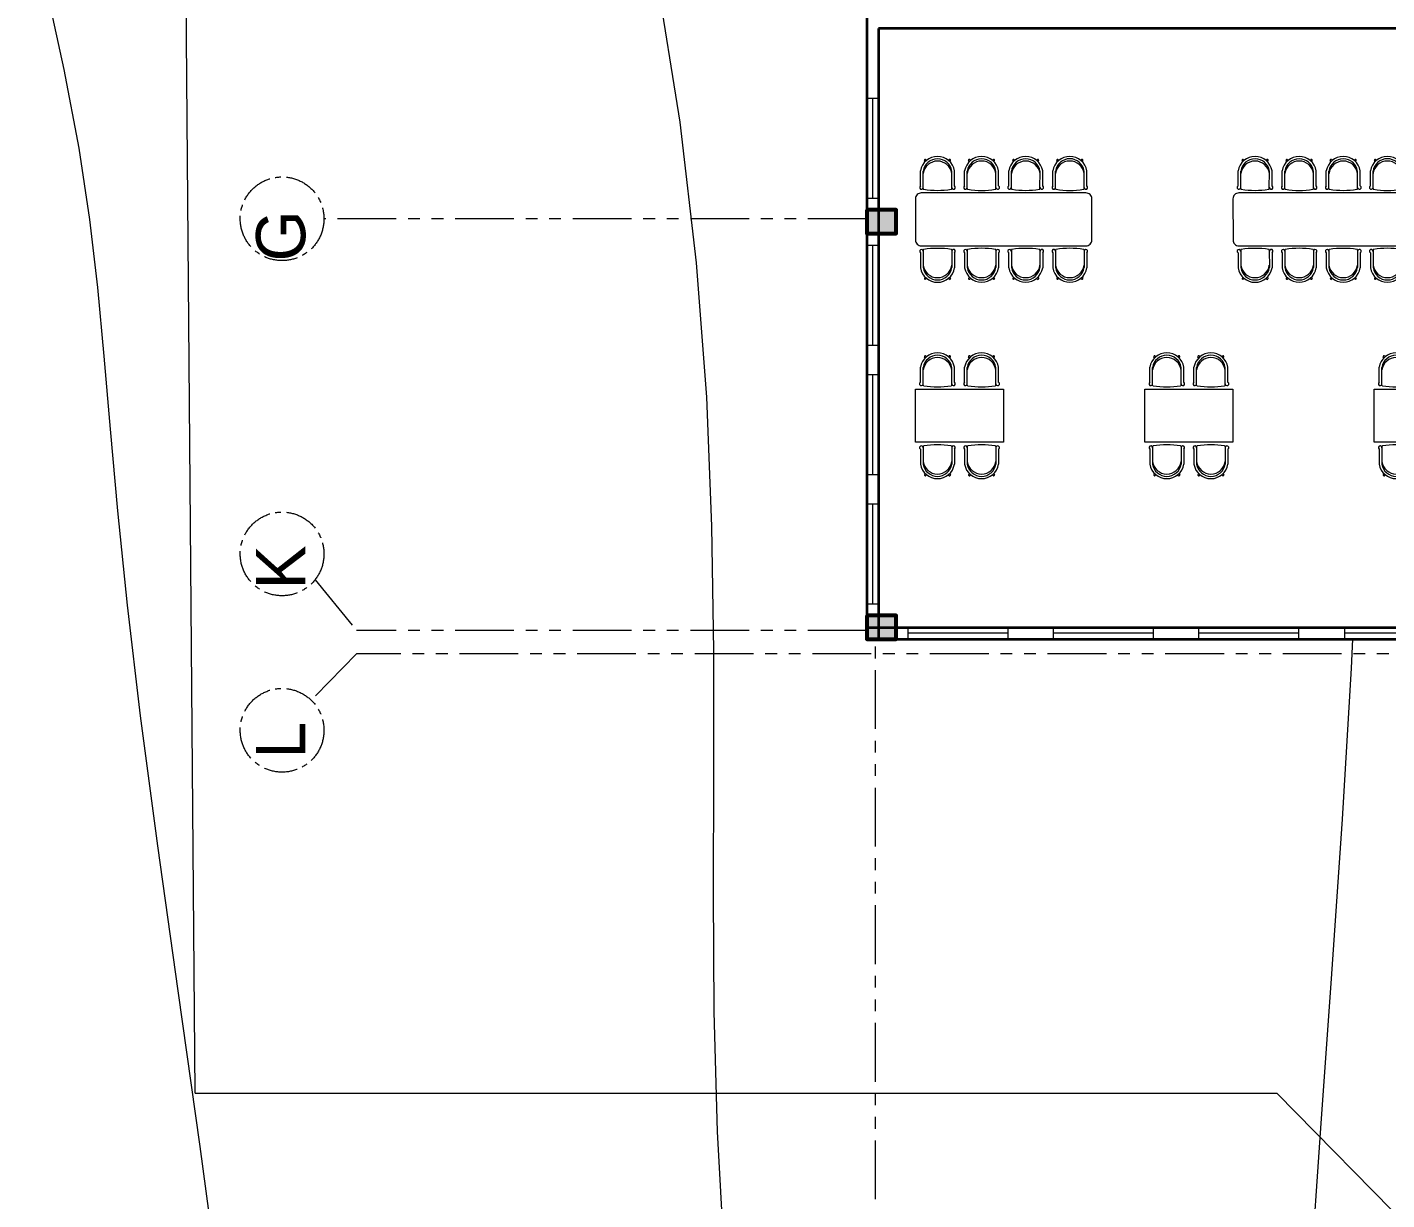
# Model space of a CAD drawing. Header units: millimetres. Extents: x -5316 to 10114, y -10026 to 11025.
# Drawn here: x -1852 to 460, y -2471 to -477 of the extents above; entities that cross this region are included whole.
import ezdxf

# ---------------------------------------------------------------- set-up
doc = ezdxf.new("R2010")
doc.units = ezdxf.units.MM
doc.linetypes.add('CENTER2', pattern=[28.575, 19.05, -3.175, 3.175, -3.175])
doc.linetypes.add('PHANTOM', pattern=[2.5, 1.25, -0.25, 0.25, -0.25, 0.25, -0.25])
for name, color, linetype, lineweight in [('1m', 12, 'Continuous', 0), ('AKS', 31, 'CENTER2', 5), ('DUVAR', 1, 'Continuous', 35), ('kolon', 5, 'Continuous', 53), ('tefrişler', 13, 'Continuous', 5), ('YOLLAR', 6, 'Continuous', 5), ('öz-cam', 4, 'Continuous', 5)]:
    doc.layers.add(name, color=color, linetype=linetype, lineweight=lineweight)
doc.styles.get("Standard").update_dxf_attribs({"font": 'arial.ttf'})

# ---------------------------------------------------------------- blocks, each defined once
blk = doc.blocks.new('masa1')
at = {"layer": 'tefrişler'}
for p, q in [((43532, 81988), (43531.2, 81990.2)), ((43533.5, 81991.4), (43534.5, 81989.5)), ((43572.9, 81983.1), (43571.2, 81981.8)), ((43572.9, 81979.4), (43574.5, 81981.1)), ((43515.6, 81949.1), (43520.9, 81974.3)), ((43519.2, 81943.6), (43525.3, 81972.8)), ((43566.7, 81933.6), (43572.9, 81962.8)), ((43572.2, 81937.1), (43577.5, 81962.3)), ((43589, 81933.6), (43594.3, 81958.8)), ((43592.5, 81928.1), (43598.7, 81957.3)), ((43605.4, 81972.5), (43604.6, 81974.8)), ((43606.9, 81975.9), (43607.9, 81974)), ((43646.3, 81967.6), (43644.6, 81966.3)), ((43646.2, 81964), (43647.9, 81965.6)), ((43678.8, 81957.1), (43678, 81959.3)), ((43680.3, 81960.5), (43681.3, 81958.6)), ((43640.1, 81918.1), (43646.3, 81947.3)), ((43645.6, 81921.7), (43650.9, 81946.9)), ((43662.4, 81918.2), (43667.7, 81943.3)), ((43665.9, 81912.7), (43672.1, 81941.9)), ((43719.6, 81952.2), (43718, 81950.8)), ((43719.6, 81948.5), (43721.3, 81950.2)), ((43752.2, 81941.6), (43751.4, 81943.8)), ((43753.7, 81945), (43754.7, 81943.1)), ((43793, 81936.7), (43791.3, 81935.4)), ((43793, 81933), (43794.6, 81934.7)), ((43713.5, 81902.7), (43719.7, 81931.9)), ((43719, 81906.2), (43724.3, 81931.4)), ((43735.8, 81902.7), (43741.1, 81927.9)), ((43739.3, 81897.2), (43745.5, 81926.4)), ((43786.9, 81887.2), (43793.1, 81916.4)), ((43792.4, 81890.8), (43797.7, 81916)), ((43492.2, 81837.8), (43486.9, 81812.6)), ((43497.6, 81841.4), (43491.5, 81812.2)), ((43545.2, 81831.4), (43539.1, 81802.2)), ((43548.8, 81825.9), (43543.5, 81800.7)), ((43565.6, 81822.3), (43560.2, 81797.2)), ((43571, 81825.9), (43564.9, 81796.7)), ((43491.5, 81795.5), (43489.9, 81793.8)), ((43618.6, 81815.9), (43612.5, 81786.7)), ((43622.2, 81810.4), (43616.9, 81785.2)), ((43638.9, 81806.9), (43633.6, 81781.7)), ((43644.4, 81810.5), (43638.3, 81781.3)), ((43692, 81800.5), (43685.8, 81771.3)), ((43491.5, 81791.8), (43493.2, 81793.2)), ((43530.8, 81783.6), (43529.8, 81785.5)), ((43532.3, 81786.9), (43533.1, 81784.7)), ((43564.9, 81780.1), (43563.3, 81778.4)), ((43564.9, 81776.4), (43566.6, 81777.7)), ((43695.6, 81795), (43690.3, 81769.8)), ((43712.3, 81791.4), (43707, 81766.2)), ((43717.8, 81795), (43711.7, 81765.8)), ((43765.4, 81785), (43759.2, 81755.8)), ((43769, 81779.5), (43763.7, 81754.3)), ((43604.2, 81768.1), (43603.2, 81770)), ((43605.7, 81771.5), (43606.5, 81769.3)), ((43638.3, 81764.6), (43636.7, 81762.9)), ((43638.3, 81760.9), (43640, 81762.3)), ((43677.6, 81752.7), (43676.6, 81754.6)), ((43679.1, 81756), (43679.9, 81753.8)), ((43711.7, 81749.2), (43710.1, 81747.5)), ((43711.7, 81745.5), (43713.4, 81746.8)), ((43751, 81737.2), (43750, 81739.1)), ((43752.5, 81740.6), (43753.3, 81738.4))]:
    blk.add_line(p, q, dxfattribs=at)
blk.add_lwpolyline([(43496, 81849.1), (43770, 81791.4, 0.414214), (43781.8, 81799.1), (43796.3, 81867.6, 0.414214), (43788.5, 81879.5), (43514.5, 81937.2, 0.414214), (43502.7, 81929.4), (43488.3, 81860.9, 0.414214)], format="xyb", close=True, dxfattribs=at)
for centre, radius, start, end in [((43548.2, 81963.5), 29.3, 357.7298, 158.4885), ((43547.6, 81960.5), 24.5, 355.6734, 160.5449), ((43548.4, 81964.2), 24.6, 356.5614, 159.6569), ((43532.7, 81990.1), 1.49, 57.9306, 176.4467), ((43573.1, 81981.6), 1.49, 339.7716, 98.2877), ((43621.6, 81948), 29.3, 357.7298, 158.4885), ((43621, 81945.1), 24.5, 355.6734, 160.5449), ((43621.7, 81948.8), 24.6, 356.5614, 159.6569), ((43606.1, 81974.7), 1.49, 57.9306, 176.4467), ((43646.5, 81966.2), 1.49, 339.7716, 98.2877), ((43695, 81932.6), 29.3, 357.7298, 158.4885), ((43695.1, 81933.3), 24.6, 356.5614, 159.6569), ((43679.5, 81959.2), 1.49, 57.9306, 176.4467), ((43516.6, 81946.2), 3.06, 108.8162, 348.1092), ((43520.1, 81943.4), 1, 168.1092, 258.1092), ((43571.9, 82076.3), 143.7, 248.7705, 267.4478), ((43570.1, 81934.9), 3.06, 168.1092, 47.4021), ((43694.4, 81929.6), 24.5, 355.6734, 160.5449), ((43719.9, 81950.7), 1.49, 339.7716, 98.2877), ((43768.4, 81917.1), 29.3, 357.7298, 158.4885), ((43767.7, 81914.2), 24.5, 355.6734, 160.5449), ((43768.5, 81917.9), 24.6, 356.5614, 159.6569), ((43752.9, 81943.8), 1.49, 57.9306, 176.4467), ((43793.2, 81935.3), 1.49, 339.7716, 98.2877), ((43565.8, 81933.8), 1, 258.1092, 348.1092), ((43590, 81930.7), 3.06, 108.8162, 348.1092), ((43593.5, 81927.9), 1, 168.1092, 258.1092), ((43645.3, 82060.8), 143.7, 248.7705, 267.4478), ((43639.1, 81918.3), 1, 258.1092, 348.1092), ((43643.5, 81919.4), 3.06, 168.1092, 47.4021), ((43663.4, 81915.3), 3.06, 108.8162, 348.1092), ((43666.9, 81912.5), 1, 168.1092, 258.1092), ((43718.7, 82045.4), 143.7, 248.7705, 267.4478), ((43712.5, 81902.9), 1, 258.1092, 348.1092), ((43716.9, 81904), 3.06, 168.1092, 47.4021), ((43736.8, 81899.8), 3.06, 108.8162, 348.1092), ((43740.3, 81897), 1, 168.1092, 258.1092), ((43792.1, 82029.9), 143.7, 248.7705, 267.4478), ((43790.3, 81888.5), 3.06, 168.1092, 47.4021), ((43785.9, 81887.4), 1, 258.1092, 348.1092), ((43494.2, 81840), 3.06, 348.1092, 227.4021), ((43498.6, 81841.2), 1, 78.1092, 168.1092), ((43492.4, 81698.6), 143.7, 68.7705, 87.4478), ((43544.2, 81831.6), 1, 348.1092, 78.1092), ((43547.8, 81828.8), 3.06, 288.8162, 168.1092), ((43567.6, 81824.6), 3.06, 348.1092, 227.4021), ((43572, 81825.7), 1, 78.1092, 168.1092), ((43565.8, 81683.2), 143.7, 68.7705, 87.4478), ((43516.2, 81811.4), 29.3, 177.7298, 338.4885), ((43516, 81810.7), 24.6, 176.5614, 339.6569), ((43516.8, 81814.4), 24.5, 175.6734, 340.5449), ((43589.6, 81796), 29.3, 177.7298, 338.4885), ((43589.4, 81795.2), 24.6, 176.5614, 339.6569), ((43590.2, 81799), 24.5, 175.6734, 340.5449), ((43617.6, 81816.1), 1, 348.1092, 78.1092), ((43621.2, 81813.3), 3.06, 288.8162, 168.1092), ((43641, 81809.1), 3.06, 348.1092, 227.4021), ((43645.4, 81810.3), 1, 78.1092, 168.1092), ((43639.2, 81667.7), 143.7, 68.7705, 87.4478), ((43691, 81800.7), 1, 348.1092, 78.1092), ((43694.6, 81797.9), 3.06, 288.8162, 168.1092), ((43714.4, 81793.7), 3.06, 348.1092, 227.4021), ((43718.8, 81794.8), 1, 78.1092, 168.1092), ((43712.6, 81652.3), 143.7, 68.7705, 87.4478), ((43491.3, 81793.3), 1.49, 159.7716, 278.2877), ((43531.6, 81784.8), 1.49, 237.9306, 356.4467), ((43564.7, 81777.9), 1.49, 159.7716, 278.2877), ((43663, 81780.5), 29.3, 177.7298, 338.4885), ((43662.8, 81779.8), 24.6, 176.5614, 339.6569), ((43663.6, 81783.5), 24.5, 175.6734, 340.5449), ((43764.4, 81785.2), 1, 348.1092, 78.1092), ((43768, 81782.4), 3.06, 288.8162, 168.1092), ((43605, 81769.4), 1.49, 237.9306, 356.4467), ((43638.1, 81762.4), 1.49, 159.7716, 278.2877), ((43678.4, 81753.9), 1.49, 237.9306, 356.4467), ((43736.4, 81765.1), 29.3, 177.7298, 338.4885), ((43736.2, 81764.3), 24.6, 176.5614, 339.6569), ((43737, 81768.1), 24.5, 175.6734, 340.5449), ((43711.5, 81747), 1.49, 159.7716, 278.2877), ((43751.8, 81738.5), 1.49, 237.9306, 356.4467)]:
    blk.add_arc(centre, radius, start, end, dxfattribs=at)
blk = doc.blocks.new('masa2')
at = {"layer": 'tefrişler'}
for p, q in [((43541.2, 81633.9), (43539.2, 81635.1)), ((43582.7, 81641.9), (43557, 81641.9)), ((43587.3, 81637.3), (43557.5, 81637.3)), ((43691.8, 81637.3), (43721.6, 81637.3)), ((43696.4, 81641.9), (43722.2, 81641.9)), ((43737.9, 81633.9), (43739.9, 81635.1)), ((43537.6, 81633.1), (43539.3, 81631.7)), ((43741.5, 81633.1), (43739.8, 81631.7)), ((43537.6, 81592.9), (43539.3, 81594.3)), ((43541.2, 81592.2), (43539.2, 81590.9)), ((43587.3, 81588.7), (43557.5, 81588.7)), ((43691.8, 81588.7), (43721.6, 81588.7)), ((43737.9, 81592.2), (43739.9, 81590.9)), ((43741.5, 81592.9), (43739.8, 81594.3)), ((43582.7, 81584.1), (43557, 81584.1)), ((43582.7, 81566.9), (43557, 81566.9)), ((43696.4, 81584.1), (43722.2, 81584.1)), ((43696.4, 81566.9), (43722.2, 81566.9)), ((43537.6, 81558.1), (43539.3, 81556.7)), ((43541.2, 81558.9), (43539.2, 81560.1)), ((43587.3, 81562.3), (43557.5, 81562.3)), ((43691.8, 81562.3), (43721.6, 81562.3)), ((43737.9, 81558.9), (43739.9, 81560.1)), ((43741.5, 81558.1), (43739.8, 81556.7)), ((43537.6, 81517.9), (43539.3, 81519.3)), ((43741.5, 81517.9), (43739.8, 81519.3)), ((43541.2, 81517.2), (43539.2, 81515.9)), ((43582.7, 81509.1), (43557, 81509.1)), ((43587.3, 81513.7), (43557.5, 81513.7)), ((43691.8, 81513.7), (43721.6, 81513.7)), ((43696.4, 81509.1), (43722.2, 81509.1)), ((43737.9, 81517.2), (43739.9, 81515.9))]:
    blk.add_line(p, q, dxfattribs=at)
blk.add_lwpolyline([(43594.6, 81650.5), (43684.6, 81650.5), (43684.6, 81500.5), (43594.6, 81500.5)], close=True, dxfattribs=at)
for centre, radius, start, end in [((43561.9, 81613), 29.3, 99.6207, 260.3793), ((43561.1, 81613), 24.6, 98.4522, 261.5478), ((43539, 81633.6), 1.49, 81.6625, 200.1786), ((43564.9, 81613), 24.5, 97.5642, 262.4358), ((43585.3, 81640.4), 3.06, 270, 149.2929), ((43587.3, 81636.3), 1, 0, 90), ((43446.6, 81613), 143.7, 350.6613, 9.3387), ((43832.5, 81613), 143.7, 170.6613, 189.3387), ((43693.8, 81640.4), 3.06, 30.7071, 270), ((43691.8, 81636.3), 1, 90, 180), ((43714.2, 81613), 24.5, 277.5642, 82.4358), ((43718, 81613), 24.6, 278.4522, 81.5478), ((43717.3, 81613), 29.3, 279.6207, 80.3793), ((43740.1, 81633.6), 1.49, 339.8214, 98.3375), ((43539, 81592.4), 1.49, 159.8214, 278.3375), ((43585.3, 81585.6), 3.06, 210.7071, 90), ((43587.3, 81589.7), 1, 270, 0), ((43693.8, 81585.6), 3.06, 90, 329.2929), ((43691.8, 81589.7), 1, 180, 270), ((43740.1, 81592.4), 1.49, 261.6625, 20.1786), ((43561.9, 81538), 29.3, 99.6207, 260.3793), ((43585.3, 81565.4), 3.06, 270, 149.2929), ((43693.8, 81565.4), 3.06, 30.7071, 270), ((43717.3, 81538), 29.3, 279.6207, 80.3793), ((43561.1, 81538), 24.6, 98.4522, 261.5478), ((43539, 81558.6), 1.49, 81.6625, 200.1786), ((43564.9, 81538), 24.5, 97.5642, 262.4358), ((43587.3, 81561.3), 1, 0, 90), ((43446.6, 81538), 143.7, 350.6613, 9.3387), ((43832.5, 81538), 143.7, 170.6613, 189.3387), ((43691.8, 81561.3), 1, 90, 180), ((43714.2, 81538), 24.5, 277.5642, 82.4358), ((43718, 81538), 24.6, 278.4522, 81.5478), ((43740.1, 81558.6), 1.49, 339.8214, 98.3375), ((43539, 81517.4), 1.49, 159.8214, 278.3375), ((43585.3, 81510.6), 3.06, 210.7071, 90), ((43587.3, 81514.7), 1, 270, 0), ((43693.8, 81510.6), 3.06, 90, 329.2929), ((43691.8, 81514.7), 1, 180, 270), ((43740.1, 81517.4), 1.49, 261.6625, 20.1786)]:
    blk.add_arc(centre, radius, start, end, dxfattribs=at)

msp = doc.modelspace()

# ---------------------------------------------------------------- hatches: boundary and pattern name
at = {"layer": 'kolon'}
for points in [[(-424.1, -827.7), (-374.1, -827.7), (-374.1, -787.7), (-424.1, -787.7)], [(-424.1, -1517.7), (-374.1, -1517.7), (-374.1, -1477.7), (-424.1, -1477.7)]]:
    msp.add_hatch(color=256, dxfattribs=at).paths.add_polyline_path(points)

# ---------------------------------------------------------------- linework, layer by layer
at = {"layer": '1m', "color": 252, "lineweight": 0, "true_color": 0x939598}
for points in [[(-666.4, -2560.4), (-678, -2355.1), (-683.6, -2151.8), (-684.8, -1949.1), (-684.2, -1745), (-684.2, -1537.8), (-687.4, -1325.4), (-696.3, -1106), (-713.4, -877.5), (-741.3, -638.1), (-781.6, -387), (-833, -127.4), (-893.1, 136.1), (-959.8, 399.1), (-1030.7, 657.2), (-1103.6, 905.9), (-1176.3, 1140.7), (-1246.6, 1357.2), (-1312.5, 1552.1), (-1374.6, 1726.5), (-1433.4, 1882.5)], [(-1521, -2654.8), (-1557.8, -2380.8), (-1595, -2116), (-1629.7, -1869), (-1659.2, -1648.3), (-1681.4, -1459.9), (-1697.6, -1299.6), (-1710, -1160.6), (-1720.7, -1036.2), (-1731.8, -919.6), (-1745.4, -804), (-1763.6, -682.7), (-1788.6, -548.9), (-1822, -397.3), (-1863.7, -229.4)], [(330.4, -2604.8), (348.2, -2349.7), (366.9, -2086.9), (384.8, -1823.6), (400.3, -1567.2), (402.6, -1517.7)]]:
    msp.add_lwpolyline(points, dxfattribs=at)
at = {"layer": 'AKS', "linetype": 'PHANTOM', "ltscale": 80}
for p, q in [((-424.1, -802.7), (-1347.1, -802.7)), ((-1362.3, -1416.6), (-1291.8, -1502.7)), ((-424.1, -1502.7), (-1291.8, -1502.7)), ((-409.1, -6270.4), (-409.1, -1517.7)), ((-1291.8, -1542.7), (-1368.6, -1621.6)), ((1383.4, -1542.7), (-1291.8, -1542.7))]:
    msp.add_line(p, q, dxfattribs=at)
at = {"layer": 'AKS', "ltscale": 3}
for centre in [(-1418.3, -802.7), (-1418.3, -1372.7), (-1418.3, -1672.7)]:
    msp.add_circle(centre, 71.2, dxfattribs=at)
at = {"layer": 'DUVAR'}
for p, q in [((-424.1, 891.3), (-424.1, -1517.7)), ((-404.1, -478.8), (-404.1, -1517.7)), ((699.5, -478.8), (-404.1, -478.8)), ((-424.1, -1497.7), (1988.4, -1497.7)), ((-424.1, -1517.7), (1988.4, -1517.7))]:
    msp.add_line(p, q, dxfattribs=at)
at = {"layer": 'kolon'}
for points in [[(-424.1, -787.7), (-424.1, -827.7), (-374.1, -827.7), (-374.1, -787.7)], [(-424.1, -1477.7), (-424.1, -1517.7), (-374.1, -1517.7), (-374.1, -1477.7)]]:
    msp.add_lwpolyline(points, close=True, dxfattribs=at)
at = {"layer": 'YOLLAR'}
for p, q in [((-1566.1, -2289.7), (-1628.1, 5399.1)), ((-1566.1, -2289.7), (273.3, -2289.7)), ((273.3, -2289.7), (3848.4, -5926.4))]:
    msp.add_line(p, q, dxfattribs=at)
at = {"layer": 'öz-cam'}
for p, q in [((-424.1, -597.7), (-404.1, -597.7)), ((-414.1, -597.7), (-414.1, -767.7)), ((-424.1, -767.7), (-404.1, -767.7)), ((-424.1, -847.7), (-404.1, -847.7)), ((-414.1, -847.7), (-414.1, -1017.7)), ((-424.1, -1017.7), (-404.1, -1017.7)), ((-424.1, -1067.7), (-404.1, -1067.7)), ((-414.1, -1067.7), (-414.1, -1237.7)), ((-424.1, -1237.7), (-404.1, -1237.7)), ((-424.1, -1287.7), (-404.1, -1287.7)), ((-414.1, -1287.7), (-414.1, -1457.7)), ((-424.1, -1457.7), (-404.1, -1457.7)), ((-354.1, -1497.7), (-354.1, -1517.7)), ((-184.1, -1497.7), (-184.1, -1517.7)), ((-107.1, -1497.7), (-107.1, -1517.7)), ((62.9, -1497.7), (62.9, -1517.7)), ((139.9, -1497.7), (139.9, -1517.7)), ((309.9, -1497.7), (309.9, -1517.7)), ((388.3, -1497.7), (388.3, -1517.7)), ((-184.1, -1507.7), (-354.1, -1507.7)), ((62.9, -1507.7), (-107.1, -1507.7)), ((309.9, -1507.7), (139.9, -1507.7)), ((558.3, -1507.7), (388.3, -1507.7))]:
    msp.add_line(p, q, dxfattribs=at)

# ---------------------------------------------------------------- block references
at = {"layer": 'tefrişler'}
for name, p, rotation in [('masa1', (-26029.2, -89903.7), 11.89084326074651), ('masa1', (-25489.2, -89903.7), 11.89084326074651), ('masa2', (81309.1, -44777.3), 90), ('masa2', (81699.1, -44777.3), 90), ('masa2', (82089.1, -44777.3), 90)]:
    msp.add_blockref(name, p, dxfattribs=dict(at, rotation=rotation))

# ---------------------------------------------------------------- texts
at = {"layer": 'AKS', "lineweight": -2, "ltscale": 3, "char_height": 83.623, "attachment_point": 3, "rotation": 90}
for s, insert in [('{\\fGoldman|b0|i0|c162|p2;G} ', (-1462.5, -788.3)), ('{\\fGoldman|b0|i0|c162|p2;K}', (-1462.5, -1358.3)), ('{\\fGoldman|b0|i0|c162|p2;L}', (-1462.5, -1658.3))]:
    msp.add_mtext_dynamic_manual_height_columns(s, width=115.045, gutter_width=12.5, heights=[91.9], dxfattribs=dict(at, insert=insert))

doc.saveas('drawing.dxf')
